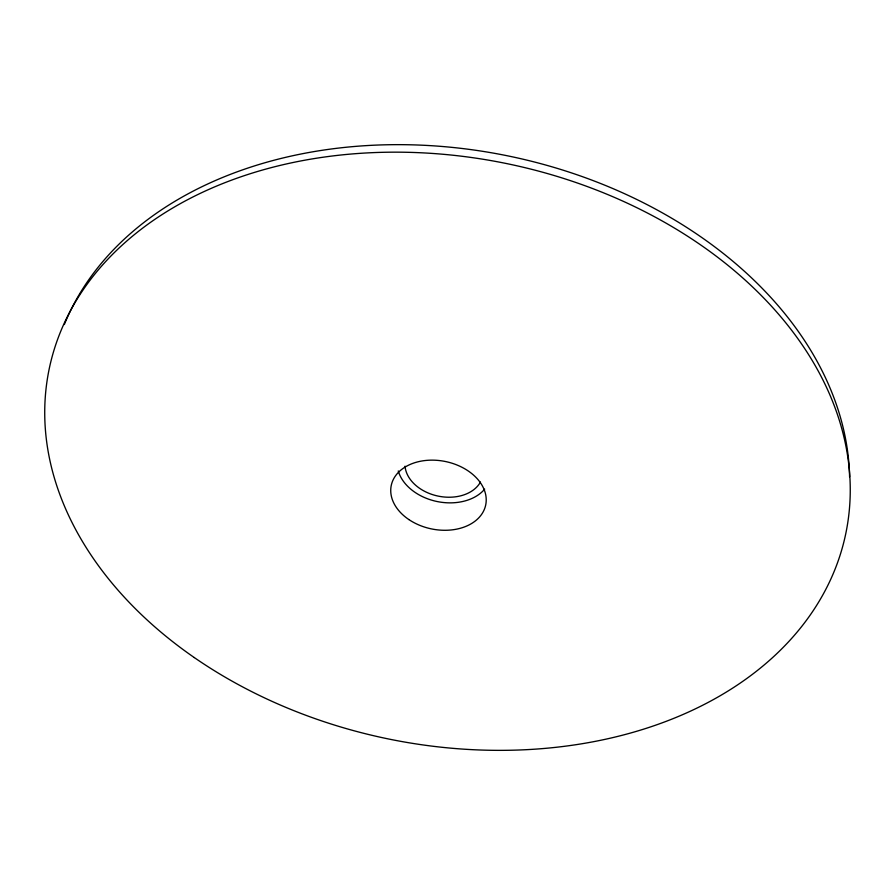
<?xml version="1.0" encoding="UTF-8"?>
<svg xmlns="http://www.w3.org/2000/svg" width="895" height="895" viewBox="0 0 895 895"><rect width="100%" height="100%" fill="white"/><g stroke="black" fill="none" stroke-linecap="round" stroke-linejoin="round"><path stroke-width="1.34" d="M64.339 324.538A404.395 293.325 11.6 0 1 502.151 154.745A404.395 293.325 11.6 0 1 849.59 476.8M480.447 482.069A39.447 28.573 11.6 0 1 438.024 496.076A39.447 28.573 11.6 0 1 405.043 466.183M484.676 489.14A47.345 34.29 11.6 0 1 436.861 501.48A47.345 34.29 11.6 0 1 398.264 470.949M194.26 657.545A406.71 293.694 11.6 0 0 845.339 535.68A406.71 293.694 11.6 0 0 302.902 160.552A406.71 293.694 11.6 0 0 194.26 657.545M408.847 519.547A48.229 34.413 11.6 0 0 485.716 504.925A48.229 34.413 11.6 0 0 420.863 461.171A48.229 34.413 11.6 0 0 408.847 519.547"/></g></svg>
